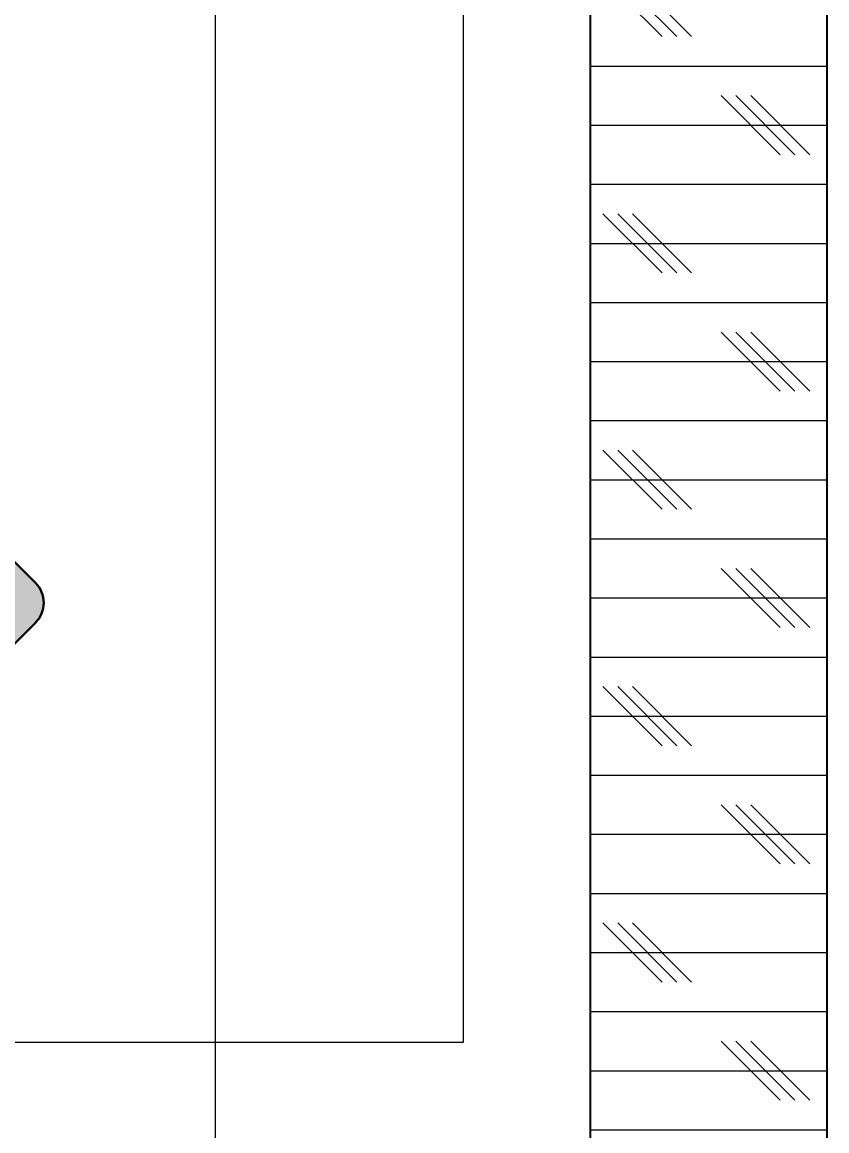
# Model space of a CAD drawing. Extents: x 8916 to 22657, y -1037022 to -1027677.
# Drawn here: x 11903.9 to 12244.4, y -1029936.7 to -1029467.6 of the extents above; entities that cross this region are included whole.
import ezdxf
from ezdxf.lldxf.tags import DXFTag

# ---------------------------------------------------------------- set-up
doc = ezdxf.new("R2010")
doc.units = 0
doc.header["$LTSCALE"] = 40
doc.header["$MEASUREMENT"] = 0
doc.header["$PDMODE"] = 3
for name, color, linetype, lineweight in [('dimensions', 149, 'Continuous', 5), ('IM-ANNO-HATCH', 8, 'Continuous', 5), ('LENS_FURNITURE', 13, 'Continuous', 9), ('LENS_PARTITION', 21, 'Continuous', 25)]:
    doc.layers.add(name, color=color, linetype=linetype, lineweight=lineweight)
doc.styles.get("Standard").update_dxf_attribs({"font": 'ARIALN.TTF'})
tags = doc.linetypes.add('DASHED2', pattern=[0.375, 0.25, -0.125]).pattern_tags.tags
tags[6:7] = [DXFTag(74, 4), DXFTag(75, 0), DXFTag(340, '0'), DXFTag(46, 1.0), DXFTag(50, 0.0), DXFTag(44, 0.0), DXFTag(45, 0.0)]
tags[4:5] = [DXFTag(74, 4), DXFTag(75, 0), DXFTag(340, '0'), DXFTag(46, 1.0), DXFTag(50, 0.0), DXFTag(44, 0.0), DXFTag(45, 0.0)]
doc.dimstyles.new('Working', dxfattribs={"dimscale": 0.8, "dimtxt": 100, "dimasz": 50, "dimexe": 50, "dimexo": 50, "dimgap": 0, "dimtad": 0, "dimdec": 0, "dimzin": 0, "dimdsep": 46, "dimtxsty": 'Standard', "dimblk": 'ARCHTICK', "dimcen": 0, "dimdle": 50, "dimclrd": 250, "dimclre": 8, "dimclrt": 7, "dimadec": 0, "dimazin": 0, "dimtfac": 1, "dimtdec": 0, "dimtofl": 0, "dimtmove": 1, "dimatfit": 3, "dimfxl": 3, "dimtolj": 1, "dimlwd": 5, "dimlwe": 0, "dimarcsym": 0})

# ---------------------------------------------------------------- blocks, each defined once
blk = doc.blocks.new('sfeqwef')
at = {"layer": 'IM-ANNO-HATCH'}
h = blk.add_hatch(dxfattribs=at)
h.set_pattern_fill('CORK', color=256, scale=199.9999999999999, angle=89.99999999999999)
h.set_pattern_definition([(90, (1028288.72895679, 9275.387857678), (-25, 8.6e-15), []), (224.9999999999999, (1028301.22895679, 9287.887857677999), (49.99999991609838, -49.99999991609843), [35.35533919999999, -35.35533919999999]), (224.9999999999999, (1028301.22895679, 9294.137857678), (49.99999991609838, -49.99999991609843), [35.35533919999999, -35.35533919999999]), (224.9999999999999, (1028301.22895679, 9300.387857678), (49.99999991609838, -49.99999991609843), [35.35533919999999, -35.35533919999999])])
h.paths.add_polyline_path([(-1723, -2869), (-250, -2869), (-250, -2969), (-1723, -2969)])
at = {"layer": 'LENS_PARTITION'}
blk.add_lwpolyline([(-1723, -2869), (-250, -2869), (-250, -2969), (-1723, -2969)], close=True, dxfattribs=at)
blk = doc.blocks.new('servgewrgtrs')
at = {"layer": 'LENS_FURNITURE', "true_color": 0xc7c8ca}
h = blk.add_hatch(color=9, dxfattribs=at)
h.dxf.hatch_style = 1
edge = h.paths.add_edge_path()
edge.add_line((-8.54246803093703, -981.967020192067), (115.9083254579454, -857.5162267031847))
edge.add_arc((107.4230440836399, -849.030945328879), 12.00000000009463, 315, 405)
edge.add_line((115.9083254579454, -840.5456639545736), (-58.03994271345435, -666.5973957831739))
edge.add_arc((-66.52522408775982, -675.0826771574793), 12.00000000009463, 45.00000000000002, 135)
edge.add_line((-75.01050546206531, -666.5973957831739), (-199.4612989509478, -791.0481892720563))
edge.add_arc((-190.9760175766423, -799.5334706454305), 11.99999999943609, 135.0000000031443, 225.0000000031443)
edge.add_line((-199.4612989500165, -808.0187520197359), (-25.5130307786167, -981.9670201911359))
edge.add_arc((-17.0277494043112, -973.4817388177615), 11.99999999943609, 224.9999999968557, 314.9999999968557)
h.paths.add_polyline_path([(-17.02774940524252, -955.0969625067663), (89.03826777357607, -849.0309453279477), (-66.52522408775982, -693.4674534666119), (-172.5912412665784, -799.5334706454305)], flags=16)
edge = h.paths.add_edge_path(flags=16)
edge.add_line((-138.2965623782947, -741.9042679787381), (-124.1544267544522, -727.7621323548956))
edge.add_arc((-121.3259996296838, -730.5905594796641), 4.000000000031544, 45, 135, ccw=False)
edge.add_arc((-121.3259996296838, -730.5905594796641), 4.000000000031544, -45, 45, ccw=False)
edge.add_line((-118.4975725049153, -733.4189866044326), (-132.6397081287578, -747.561122228275))
edge.add_arc((-135.4681352535263, -744.7326951035066), 4.000000000031544, 225, 315, ccw=False)
edge.add_arc((-135.4681352535263, -744.7326951035066), 4.000000000031544, 135, 225, ccw=False)
edge = h.paths.add_edge_path(flags=16)
edge.add_arc((44.84409394953398, -910.9027886827243), 7, 0, 360)
at = {"layer": 'LENS_FURNITURE'}
blk.add_lwpolyline([(119.4230440827086, -352.4817388160154), (119.4230440827086, -985.4817388160155), (-380.5769559172913, -985.4817388160155), (-380.5769559172913, -352.4817388160154)], close=True, dxfattribs=at)
at = {"layer": 'LENS_FURNITURE', "color": 18, "lineweight": 30, "true_color": 0x000000}
blk.add_lwpolyline([(-8.54246803093703, -981.967020192067), (115.9083254579454, -857.5162267031847, 0.4142135623730951), (115.9083254579454, -840.5456639545736), (-58.03994271345434, -666.5973957831739, 0.4142135623730951), (-75.01050546206531, -666.5973957831739), (-199.4612989509478, -791.0481892720563, 0.4142135623730951), (-199.4612989500165, -808.0187520197359), (-25.51303077861669, -981.9670201911359, 0.4142135623730951)], format="xyb", close=True, dxfattribs=at)
blk = doc.blocks.new('_ArchTick')
at = {"const_width": 0.15}
blk.add_lwpolyline([(-0.5, -0.5), (0.5, 0.5)], dxfattribs=at)
blk = doc.blocks.new('*D81')
at = {"layer": 'Defpoints', "color": 0, "ltscale": 50, "transparency": 16777216}
for p in [(11985.61216651923, -1028538.728956791), (12194.38785767823, -1028538.728956791), (12244.38785767823, -1030011.728956791)]:
    blk.add_point(p, dxfattribs=at)
at = {"layer": 'dimensions', "color": 250, "linetype": 'DASHED2', "lineweight": 5, "ltscale": 50, "transparency": 16777216}
for p, q in [((11985.61216651923, -1028498.728956791), (11985.61216651923, -1029180.385846286)), ((11985.61216651923, -1030051.728956791), (11985.61216651923, -1029370.072067296))]:
    blk.add_line(p, q, dxfattribs=at)
at = {"layer": 'dimensions', "color": 8, "linetype": 'DASHED2', "lineweight": 0, "ltscale": 50, "transparency": 16777216}
for p, q in [((12154.38785767823, -1028538.728956791), (11945.61216651923, -1028538.728956791)), ((12204.38785767823, -1030011.728956791), (11945.61216651923, -1030011.728956791))]:
    blk.add_line(p, q, dxfattribs=at)
at = {"layer": 'dimensions', "color": 250, "lineweight": 5, "ltscale": 50, "transparency": 16777216, "xscale": 40, "yscale": 40, "zscale": 40}
for p, rotation in [((11985.61216651923, -1028538.728956791), 90), ((11985.61216651923, -1030011.728956791), 270)]:
    blk.add_blockref('_ArchTick', p, dxfattribs=dict(at, rotation=rotation))
at = {"layer": 'dimensions', "color": 7, "ltscale": 50, "transparency": 16777216, "insert": (11985.61216651894, -1029275.228956791), "char_height": 80, "attachment_point": 5, "rotation": 90, "bg_fill": 3, "box_fill_scale": 1.25, "bg_fill_color": 9, "bg_fill_true_color": 13158600, "bg_fill_transparency": 0}
blk.add_mtext('\\A1;1473', dxfattribs=at)

msp = doc.modelspace()

# ---------------------------------------------------------------- block references
at = {"rotation": 90}
msp.add_blockref('sfeqwef', (9275.38785767823, -1028288.728956791), dxfattribs=at)
at = {"layer": 'LENS_PARTITION', "xscale": -1}
msp.add_blockref('servgewrgtrs', (11709.99286094575, -1028913.72895679), dxfattribs=at)

# ---------------------------------------------------------------- next in the draw order: dimensions: what is measured, and where the dimension line sits
at = {"layer": 'dimensions', "ltscale": 50}
dim = msp.add_linear_dim(base=(11985.61216651923, -1028538.728956791), p1=(12244.38785767823, -1030011.72895679), p2=(12194.38785767823, -1028538.72895679), angle=90, dimstyle='Working', override={"dimfxl": 500, "dimfxlon": 1, "dimtfill": 1, "dimarcsym": 1}, dxfattribs=at)
dim.commit()
dim.dimension.update_dxf_attribs({"geometry": '*D81', "text_midpoint": (11985.61216651894, -1029275.228956791)})

doc.saveas('drawing.dxf')
